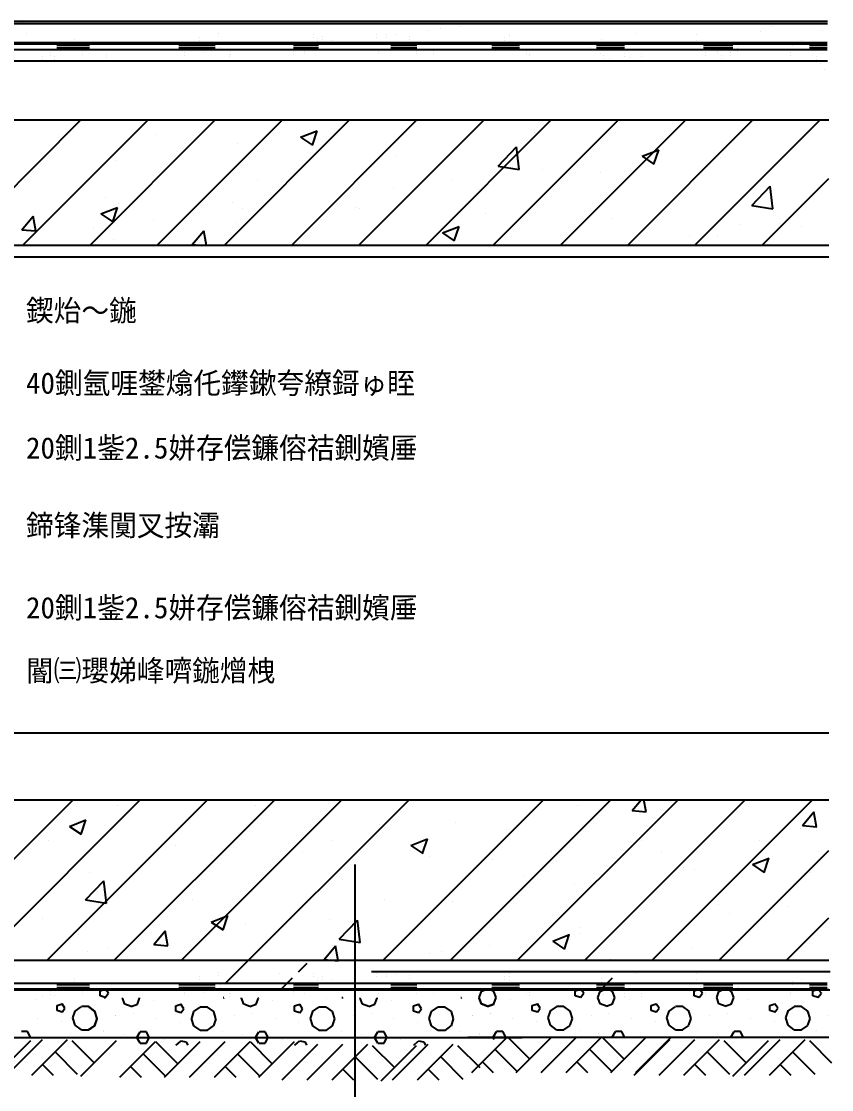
# Model space of a CAD drawing. Header units: metres. Extents: x -390402 to -379679, y -198483 to -177703.
# Drawn here: x -386498 to -379679, y -193878 to -184887 of the extents above; entities that cross this region are included whole.
import ezdxf

# ---------------------------------------------------------------- set-up
doc = ezdxf.new("R2010")
doc.units = ezdxf.units.M
for name, color, linetype in [('3', 3, 'Continuous'), ('PUB_HATCH', 8, 'Continuous'), ('SB', 7, 'Continuous'), ('TC', 7, 'Continuous'), ('ZB', 7, 'Continuous')]:
    doc.layers.add(name, color=color, linetype=linetype)
pattern_1 = [(45, (0, 0), (-1347.038, 1347.038), [])]

msp = doc.modelspace()

# ---------------------------------------------------------------- hatches: boundary and pattern name
at = {"layer": 'TC'}
h = msp.add_hatch(dxfattribs=at)
h.set_pattern_fill('AN33C', scale=600)
h.set_pattern_definition(pattern_1)
h.paths.add_polyline_path([(-382284.74, -192887.73), (-382284.74, -192812.31), (-383418.43, -192812.31), (-384551.99, -192812.31), (-385695.49, -192812.31), (-385695.49, -192887.73)])
h.paths.add_polyline_path([(-382284.74, -193037.73), (-382284.74, -192937.73), (-385695.49, -192937.73), (-385695.49, -193037.73)])
h = msp.add_hatch(dxfattribs=at)
h.set_pattern_fill('AN33C', scale=600)
h.set_pattern_definition(pattern_1)
h.paths.add_polyline_path([(-379702.3, -192937.73), (-381765.25, -192937.73), (-381765.25, -193037.73), (-379702.3, -193037.73)])

# ---------------------------------------------------------------- linework, layer by layer
for p, q in [((-379714.1, -184886.51), (-389427.91, -184886.51)), ((-389427.91, -184903.65), (-379714.1, -184903.65)), ((-389427.91, -185064.21), (-379716.37, -185064.21)), ((-388644.63, -185218.65), (-379714.1, -185218.65)), ((-379702.3, -185718.65), (-388644.63, -185718.65)), ((-379702.3, -186772.37), (-387544.23, -186772.37)), ((-387544.23, -191437.48), (-379702.3, -191437.48)), ((-388644.63, -192787.73), (-379702.3, -192787.73)), ((-379715.2, -192985.69), (-389927.52, -192985.69)), ((-379715.2, -193032.26), (-389927.52, -193032.26)), ((-389927.52, -193037.73), (-379692.98, -193037.73))]:
    msp.add_line(p, q)
for points in [[(-379715.2, -185078.61), (-388774.75, -185078.61), (-388774.75, -188521.63)], [(-379715.2, -185125.18), (-388734.75, -185125.18), (-388734.75, -188521.63)], [(-385926.33, -185089.18), (-386199.29, -185089.18)], [(-385926.33, -185112.63), (-386199.29, -185112.63)], [(-384867.6, -185089.18), (-385172.01, -185089.18)], [(-384867.6, -185112.63), (-385172.01, -185112.63)], [(-383997.55, -185089.18), (-384207.62, -185089.18)], [(-383997.55, -185112.63), (-384207.62, -185112.63)], [(-383169.92, -185089.18), (-383388.45, -185089.18)], [(-383169.92, -185112.63), (-383388.45, -185112.63)], [(-382305.1, -185089.18), (-382537.58, -185089.18)], [(-382305.1, -185112.63), (-382537.58, -185112.63)], [(-381421.68, -185089.18), (-381658.81, -185089.18)], [(-381421.68, -185112.63), (-381658.81, -185112.63)], [(-380511.18, -185089.18), (-380756.79, -185089.18)], [(-380511.18, -185112.63), (-380756.79, -185112.63)], [(-379715.2, -185089.18), (-379864.07, -185089.18)], [(-379715.2, -185112.63), (-379864.07, -185112.63)], [(-385926.33, -192996.25), (-386199.29, -192996.25)], [(-385926.33, -193019.71), (-386199.29, -193019.71)], [(-384867.6, -192996.25), (-385172.01, -192996.25)], [(-384867.6, -193019.71), (-385172.01, -193019.71)], [(-383997.55, -192996.25), (-384207.62, -192996.25)], [(-383997.55, -193019.71), (-384207.62, -193019.71)], [(-383169.92, -192996.25), (-383388.45, -192996.25)], [(-383169.92, -193019.71), (-383388.45, -193019.71)], [(-382305.1, -192996.25), (-382537.58, -192996.25)], [(-382305.1, -193019.71), (-382537.58, -193019.71)], [(-381421.68, -192996.25), (-381658.81, -192996.25)], [(-381421.68, -193019.71), (-381658.81, -193019.71)], [(-380511.18, -192996.25), (-380756.79, -192996.25)], [(-380511.18, -193019.71), (-380756.79, -193019.71)], [(-379715.2, -192996.25), (-379864.07, -192996.25)], [(-379715.2, -193019.71), (-379864.07, -193019.71)]]:
    msp.add_lwpolyline(points)
at = {"layer": '3'}
for p, q in [((-383688.86, -197256.23), (-383688.86, -191983.72)), ((-379690.73, -192887.73), (-383551.76, -192887.73)), ((-379702.3, -193037.73), (-383401.76, -193037.73))]:
    msp.add_line(p, q, dxfattribs=at)
for points in [[(-379702.3, -186872.37), (-387444.23, -186872.37), (-387444.23, -188521.63)], [(-387544.23, -190875.4), (-379702.3, -190875.4)], [(-385695.49, -193037.73), (-382282.81, -193037.73)], [(-388896.35, -193437.73), (-385695.49, -193437.73)], [(-385695.49, -193437.73), (-382284.74, -193437.73)], [(-379702.3, -193437.73), (-382741.59, -193437.73)]]:
    msp.add_lwpolyline(points, dxfattribs=at)
at = {"layer": 'PUB_HATCH'}
for p, q in [((-386717.78, -193764.73), (-386417.78, -193464.73)), ((-386620.34, -193755.94), (-386320.34, -193455.94)), ((-386410.34, -193755.94), (-386110.34, -193455.94)), ((-386074.02, -193464.73), (-385886.52, -193652.23)), ((-385999.02, -193764.73), (-385699.02, -193464.73)), ((-385668.98, -193772.89), (-385368.98, -193472.89)), ((-385368.98, -193472.89), (-385181.48, -193660.39)), ((-385293.98, -193772.89), (-384993.98, -193472.89)), ((-385083.98, -193772.89), (-384783.98, -193472.89)), ((-384873.98, -193772.89), (-384573.98, -193472.89)), ((-384573.98, -193472.89), (-384386.48, -193660.39)), ((-384498.98, -193772.89), (-384198.98, -193472.89)), ((-382707.66, -193732.63), (-382407.66, -193432.63)), ((-382407.66, -193432.63), (-382220.16, -193620.13)), ((-382332.66, -193732.63), (-382032.66, -193432.63)), ((-382122.66, -193732.63), (-381822.66, -193432.63)), ((-381912.66, -193732.63), (-381612.66, -193432.63)), ((-381612.66, -193432.63), (-381425.16, -193620.13)), ((-381537.66, -193732.63), (-381237.66, -193432.63)), ((-381341.48, -193755.94), (-381041.48, -193455.94)), ((-381327.66, -193732.63), (-381027.66, -193432.63)), ((-381131.48, -193755.94), (-380831.48, -193455.94)), ((-380921.48, -193755.94), (-380621.48, -193455.94)), ((-380585.16, -193464.73), (-380397.66, -193652.23)), ((-380510.16, -193764.73), (-380210.16, -193464.73)), ((-380412.72, -193755.94), (-380112.72, -193455.94)), ((-380202.72, -193755.94), (-379902.72, -193455.94)), ((-379866.4, -193464.73), (-379678.9, -193652.23)), ((-386215.34, -193560.94), (-386027.84, -193748.44)), ((-385473.98, -193577.89), (-385286.48, -193765.39)), ((-384678.98, -193577.89), (-384491.48, -193765.39)), ((-384302.8, -193796.2), (-384002.8, -193496.2)), ((-384092.8, -193796.2), (-383792.8, -193496.2)), ((-383882.8, -193796.2), (-383582.8, -193496.2)), ((-383546.49, -193504.98), (-383358.99, -193692.48)), ((-383471.49, -193804.98), (-383171.49, -193504.98)), ((-383374.04, -193796.2), (-383074.04, -193496.2)), ((-383164.04, -193796.2), (-382864.04, -193496.2)), ((-382827.72, -193504.98), (-382640.22, -193692.48)), ((-382512.66, -193537.63), (-382325.16, -193725.13)), ((-381717.66, -193537.63), (-381530.16, -193725.13)), ((-380726.48, -193560.94), (-380538.98, -193748.44)), ((-380007.72, -193560.94), (-379820.22, -193748.44)), ((-386320.34, -193665.94), (-386230.34, -193755.94)), ((-383687.8, -193601.2), (-383500.3, -193788.7)), ((-382969.04, -193601.2), (-382781.54, -193788.7)), ((-382617.66, -193642.63), (-382527.66, -193732.63)), ((-381822.66, -193642.63), (-381732.66, -193732.63)), ((-380831.48, -193665.94), (-380741.48, -193755.94)), ((-380112.72, -193665.94), (-380022.72, -193755.94)), ((-385578.98, -193682.89), (-385488.98, -193772.89)), ((-384783.98, -193682.89), (-384693.98, -193772.89)), ((-383792.8, -193706.2), (-383702.8, -193796.2)), ((-383074.04, -193706.2), (-382984.04, -193796.2))]:
    msp.add_line(p, q, dxfattribs=at)
at = {"layer": 'TC'}
for p, q in [((-386491.9, -184895.46), (-386491.9, -184895.46)), ((-382973.27, -184950.06), (-382973.27, -184950.06)), ((-382810.67, -184928.65), (-382810.67, -184928.65)), ((-382539.02, -184892.89), (-382539.02, -184892.89)), ((-381792.22, -184902.03), (-381792.22, -184902.03)), ((-380216.71, -184892.81), (-380216.71, -184892.81)), ((-380179.84, -184926.59), (-380179.84, -184926.59)), ((-386455.35, -184987.8), (-386455.35, -184987.8)), ((-386053.74, -185038.3), (-386053.74, -185038.3)), ((-385001.94, -185021.3), (-385001.94, -185021.3)), ((-384842.98, -184988.9), (-384842.98, -184988.9)), ((-384842.98, -185012.36), (-384842.98, -185012.36)), ((-384042.69, -184995.77), (-384042.69, -184995.77)), ((-384042.69, -185019.23), (-384042.69, -185019.23)), ((-384005.82, -185029.55), (-384005.82, -185029.55)), ((-383966.81, -185017.07), (-383966.81, -185017.07)), ((-383966.81, -185040.53), (-383966.81, -185040.53)), ((-383511.62, -184997.47), (-383511.62, -184997.47)), ((-383511.62, -185020.93), (-383511.62, -185020.93)), ((-383426.63, -184997.61), (-383426.63, -184997.61)), ((-383426.63, -185021.07), (-383426.63, -185021.07)), ((-383349.03, -184999.53), (-383349.03, -184999.53)), ((-383230.6, -185013.46), (-383230.6, -185013.46)), ((-383230.6, -185036.91), (-383230.6, -185036.91)), ((-383077.37, -184963.76), (-383077.37, -184963.76)), ((-382430.31, -185020.33), (-382430.31, -185020.33)), ((-382391.49, -184993.39), (-382391.49, -184993.39)), ((-382391.49, -185016.85), (-382391.49, -185016.85)), ((-381618.22, -185038.01), (-381618.22, -185038.01)), ((-381327.8, -184990.71), (-381327.8, -184990.71)), ((-380816.18, -184993.16), (-380816.18, -184993.16)), ((-380276, -184973.7), (-380276, -184973.7)), ((-379752.48, -184967.02), (-379752.48, -184967.02)), ((-386067.83, -185087.04), (-386067.83, -185087.04)), ((-386067.83, -185110.5), (-386067.83, -185110.5)), ((-386053.74, -185061.76), (-386053.74, -185061.76)), ((-385001.94, -185044.75), (-385001.94, -185044.75)), ((-384964.09, -185128.46), (-384964.09, -185128.46)), ((-384822.17, -185084.78), (-384822.17, -185084.78)), ((-384822.17, -185108.24), (-384822.17, -185108.24)), ((-384199.34, -185083.65), (-384199.34, -185083.65)), ((-384199.34, -185107.11), (-384199.34, -185107.11)), ((-384154.08, -185082.05), (-384154.08, -185082.05)), ((-384154.08, -185105.51), (-384154.08, -185105.51)), ((-384049.98, -185068.35), (-384049.98, -185068.35)), ((-384049.98, -185091.81), (-384049.98, -185091.81)), ((-384005.82, -185053.01), (-384005.82, -185053.01)), ((-383887.38, -185046.94), (-383887.38, -185046.94)), ((-383887.38, -185070.4), (-383887.38, -185070.4)), ((-382430.31, -185043.79), (-382430.31, -185043.79)), ((-382393.45, -185054.11), (-382393.45, -185054.11)), ((-382393.45, -185077.57), (-382393.45, -185077.57)), ((-382330.86, -185080.25), (-382330.86, -185080.25)), ((-382330.86, -185103.71), (-382330.86, -185103.71)), ((-381708.03, -185079.12), (-381708.03, -185079.12)), ((-381708.03, -185102.58), (-381708.03, -185102.58)), ((-381618.22, -185061.47), (-381618.22, -185061.47)), ((-380817.93, -185044.89), (-380817.93, -185044.89)), ((-380817.93, -185068.35), (-380817.93, -185068.35)), ((-380781.07, -185078.67), (-380781.07, -185078.67)), ((-380781.07, -185102.13), (-380781.07, -185102.13)), ((-380472.86, -185115.24), (-380472.86, -185115.24)), ((-380462.37, -185076.86), (-380462.37, -185076.86)), ((-380462.37, -185100.32), (-380462.37, -185100.32)), ((-380005.85, -185062.57), (-380005.85, -185062.57)), ((-380005.85, -185086.03), (-380005.85, -185086.03)), ((-379934.5, -185044.37), (-379934.5, -185044.37)), ((-379934.5, -185067.83), (-379934.5, -185067.83)), ((-379839.55, -185075.73), (-379839.55, -185075.73)), ((-379839.55, -185099.18), (-379839.55, -185099.18)), ((-379755.21, -185129.46), (-379755.21, -185129.46)), ((-386323.48, -185185.05), (-386323.48, -185185.05)), ((-386323.48, -185208.51), (-386323.48, -185208.51)), ((-386256.29, -185146.75), (-386256.29, -185146.75)), ((-386256.29, -185170.21), (-386256.29, -185170.21)), ((-386219.43, -185180.53), (-386219.43, -185180.53)), ((-386219.43, -185203.99), (-386219.43, -185203.99)), ((-385983.49, -185140.77), (-385983.49, -185140.77)), ((-385983.49, -185164.23), (-385983.49, -185164.23)), ((-385783.3, -185165.59), (-385783.3, -185165.59)), ((-385783.3, -185189.04), (-385783.3, -185189.04)), ((-385126.69, -185149.87), (-385126.69, -185149.87)), ((-385126.69, -185173.33), (-385126.69, -185173.33)), ((-384964.09, -185151.92), (-384964.09, -185151.92)), ((-384748.17, -185161.36), (-384748.17, -185161.36)), ((-384748.17, -185184.82), (-384748.17, -185184.82)), ((-384737.83, -185138.51), (-384737.83, -185138.51)), ((-384737.83, -185161.97), (-384737.83, -185161.97)), ((-384207.99, -185141.9), (-384207.99, -185141.9)), ((-384207.99, -185165.36), (-384207.99, -185165.36)), ((-384115.01, -185137.38), (-384115.01, -185137.38)), ((-384115.01, -185160.84), (-384115.01, -185160.84)), ((-383492.18, -185136.25), (-383492.18, -185136.25)), ((-383492.18, -185159.71), (-383492.18, -185159.71)), ((-383172.85, -185137.68), (-383172.85, -185137.68)), ((-383172.85, -185161.14), (-383172.85, -185161.14)), ((-383031.54, -185135.63), (-383031.54, -185135.63)), ((-383031.54, -185159.09), (-383031.54, -185159.09)), ((-382246.52, -185133.98), (-382246.52, -185133.98)), ((-382246.52, -185157.44), (-382246.52, -185157.44)), ((-382219.45, -185153.31), (-382219.45, -185153.31)), ((-382219.45, -185176.77), (-382219.45, -185176.77)), ((-381623.69, -185132.85), (-381623.69, -185132.85)), ((-381623.69, -185156.31), (-381623.69, -185156.31)), ((-381597.54, -185174.23), (-381597.54, -185174.23)), ((-381597.54, -185197.68), (-381597.54, -185197.68)), ((-381549.56, -185196.76), (-381549.56, -185196.76)), ((-381549.56, -185220.22), (-381549.56, -185220.22)), ((-381419.16, -185160.19), (-381419.16, -185160.19)), ((-381419.16, -185183.65), (-381419.16, -185183.65)), ((-381382.3, -185193.97), (-381382.3, -185193.97)), ((-381382.3, -185217.43), (-381382.3, -185217.43)), ((-381277.91, -185160.99), (-381277.91, -185160.99)), ((-381277.91, -185184.45), (-381277.91, -185184.45)), ((-380739.55, -185150.35), (-380739.55, -185150.35)), ((-380739.55, -185173.81), (-380739.55, -185173.81)), ((-380635.45, -185136.65), (-380635.45, -185136.65)), ((-380635.45, -185160.11), (-380635.45, -185160.11)), ((-380607.07, -185177.87), (-380607.07, -185177.87)), ((-380607.07, -185201.33), (-380607.07, -185201.33)), ((-380533.84, -185148.09), (-380533.84, -185148.09)), ((-380533.84, -185171.55), (-380533.84, -185171.55)), ((-380472.86, -185138.7), (-380472.86, -185138.7)), ((-380022.22, -185150.54), (-380022.22, -185150.54)), ((-380022.22, -185174), (-380022.22, -185174)), ((-379806.78, -185184.75), (-379806.78, -185184.75)), ((-379806.78, -185208.21), (-379806.78, -185208.21)), ((-379769.92, -185218.53), (-379769.92, -185218.53)), ((-379755.21, -185152.91), (-379755.21, -185152.91)), ((-379769.92, -185241.98), (-379769.92, -185241.98)), ((-379739.88, -185292.15), (-379739.88, -185292.15)), ((-387054.71, -186772.37), (-386000.99, -185718.65)), ((-386489.02, -186772.37), (-385435.3, -185718.65)), ((-385923.34, -186772.37), (-384869.62, -185718.65)), ((-385357.65, -186772.37), (-384303.93, -185718.65)), ((-384791.97, -186772.37), (-383738.25, -185718.65)), ((-384226.28, -186772.37), (-383172.56, -185718.65)), ((-383660.59, -186772.37), (-382606.88, -185718.65)), ((-383094.91, -186772.37), (-382041.19, -185718.65)), ((-382529.22, -186772.37), (-381475.51, -185718.65)), ((-381963.54, -186772.37), (-380909.82, -185718.65)), ((-381397.85, -186772.37), (-380344.13, -185718.65)), ((-380832.17, -186772.37), (-379778.45, -185718.65)), ((-385365.1, -185838.96), (-385365.1, -185838.96)), ((-384148.07, -185860.52), (-384008.03, -185806.76)), ((-384048.7, -185927.72), (-384008.15, -185806.86)), ((-382180.97, -185818.35), (-382180.97, -185818.35)), ((-384675.22, -185913.32), (-384675.22, -185913.32)), ((-384148.07, -185860.52), (-384048.59, -185927.62)), ((-383347.34, -186018.56), (-383347.34, -186018.56)), ((-382485.6, -186105.7), (-382329.82, -185943.34)), ((-382307.84, -186133.35), (-382329.94, -185943.41)), ((-381273.81, -186020.69), (-381133.78, -185966.94)), ((-381273.81, -186020.69), (-381174.33, -186087.79)), ((-381174.44, -186087.9), (-381133.89, -185967.04)), ((-385702.09, -186054.14), (-385702.09, -186054.14)), ((-382485.6, -186105.7), (-382307.73, -186133.28)), ((-380613.46, -186032.26), (-380613.46, -186032.26)), ((-382111.85, -186130.22), (-382111.85, -186130.22)), ((-381623.68, -186160.3), (-381623.68, -186160.3)), ((-380266.48, -186772.37), (-379702.3, -186208.18)), ((-384513.71, -186218.77), (-384513.71, -186218.77)), ((-383369.99, -186295.86), (-383369.99, -186295.86)), ((-382869.31, -186229.94), (-382869.31, -186229.94)), ((-380351.12, -186436.73), (-380195.34, -186274.38)), ((-380173.36, -186464.39), (-380195.46, -186274.45)), ((-385791.81, -186367.45), (-385791.81, -186367.45)), ((-382650.55, -186301.12), (-382650.55, -186301.12)), ((-385828.52, -186505.58), (-385688.48, -186451.82)), ((-385729.14, -186572.78), (-385688.59, -186451.92)), ((-385680.08, -186418.98), (-385680.08, -186418.98)), ((-384724.17, -186412.56), (-384724.17, -186412.56)), ((-384633.1, -186462.15), (-384633.1, -186462.15)), ((-383689.32, -186451.07), (-383689.32, -186451.07)), ((-383656.52, -186457.67), (-383656.52, -186457.67)), ((-380351.12, -186436.73), (-380173.24, -186464.32)), ((-386494.96, -186639.86), (-386398.54, -186524.96)), ((-386375.52, -186650.42), (-386398.65, -186525.06)), ((-385828.52, -186505.58), (-385729.03, -186572.68)), ((-385390.56, -186561.87), (-385390.56, -186561.87)), ((-382588.88, -186502.78), (-382588.88, -186502.78)), ((-381521.23, -186547.89), (-381521.23, -186547.89)), ((-386494.96, -186639.86), (-386375.41, -186650.32)), ((-385891.24, -186627.78), (-385891.24, -186627.78)), ((-385060.44, -186765.37), (-384964.02, -186650.46)), ((-384941.66, -186772.37), (-384964.13, -186650.56)), ((-384699.54, -186579.11), (-384699.54, -186579.11)), ((-382954.26, -186665.75), (-382814.22, -186612)), ((-382854.88, -186732.96), (-382814.33, -186612.1)), ((-380453.59, -186593), (-380453.59, -186593)), ((-380116.75, -186587.11), (-380116.75, -186587.11)), ((-379930.8, -186611.26), (-379930.8, -186611.26)), ((-385726.41, -186719.93), (-385726.41, -186719.93)), ((-382954.26, -186665.75), (-382854.77, -186732.86)), ((-380874.21, -186686.84), (-380874.21, -186686.84)), ((-380637.78, -186698.05), (-380637.78, -186698.05)), ((-385060.44, -186765.37), (-384980.44, -186772.37)), ((-381374.89, -186752.75), (-381374.89, -186752.75)), ((-379940.47, -186772.37), (-379939.96, -186772.17)), ((-379940.1, -186772.37), (-379940.07, -186772.28)), ((-387413.22, -192787.73), (-386062.97, -191437.48)), ((-386847.53, -192787.73), (-385497.28, -191437.48)), ((-386281.85, -192787.73), (-384931.6, -191437.48)), ((-385716.16, -192787.73), (-384365.91, -191437.48)), ((-385691.88, -191484.14), (-385691.88, -191484.14)), ((-385150.48, -192787.73), (-383800.23, -191437.48)), ((-384785.32, -192988.26), (-383234.54, -191437.48)), ((-384531.72, -191485.69), (-384531.72, -191485.69)), ((-383453.42, -192787.73), (-382103.17, -191437.48)), ((-382887.73, -192787.73), (-381537.48, -191437.48)), ((-382322.05, -192787.73), (-380971.8, -191437.48)), ((-381818.23, -191486.6), (-381818.23, -191486.6)), ((-381756.36, -192787.73), (-380406.11, -191437.48)), ((-381358.89, -191529.53), (-381281.65, -191437.48)), ((-381239.46, -191540.09), (-381258.39, -191437.48)), ((-381190.68, -192787.73), (-379840.43, -191437.48)), ((-385620.74, -191556.88), (-385620.74, -191556.88)), ((-384553.09, -191601.99), (-384553.09, -191601.99)), ((-381358.89, -191529.53), (-381239.34, -191539.99)), ((-379924.37, -191655.03), (-379827.95, -191540.13)), ((-379804.94, -191665.6), (-379828.06, -191540.23)), ((-386094.59, -191661.72), (-385954.56, -191607.96)), ((-386094.59, -191661.72), (-385995.11, -191728.82)), ((-385995.23, -191728.92), (-385954.67, -191608.06)), ((-385794.82, -191651.98), (-385794.82, -191651.98)), ((-383485.45, -191647.1), (-383485.45, -191647.1)), ((-382845.11, -191627.42), (-382845.11, -191627.42)), ((-382417.8, -191692.21), (-382417.8, -191692.21)), ((-380015.37, -191610.66), (-380015.37, -191610.66)), ((-379942.59, -191676.42), (-379942.59, -191676.42)), ((-379924.37, -191655.03), (-379804.82, -191665.49)), ((-386266.69, -191780.42), (-386266.69, -191780.42)), ((-383883.88, -191777.37), (-383883.88, -191777.37)), ((-383220.34, -191821.89), (-383080.3, -191768.14)), ((-383120.97, -191889.1), (-383080.41, -191768.24)), ((-381350.16, -191737.32), (-381350.16, -191737.32)), ((-381278.47, -191776.95), (-381278.47, -191776.95)), ((-380282.51, -191782.43), (-380282.51, -191782.43)), ((-385199.04, -191825.53), (-385199.04, -191825.53)), ((-384131.4, -191870.64), (-384131.4, -191870.64)), ((-383220.34, -191821.89), (-383120.85, -191888.99)), ((-380624.99, -192787.73), (-379702.3, -191865.04)), ((-379793.57, -191874.4), (-379793.57, -191874.4)), ((-384894.09, -191905.41), (-384894.09, -191905.41)), ((-383063.75, -191915.75), (-383063.75, -191915.75)), ((-382536.62, -191942.59), (-382536.62, -191942.59)), ((-382035.94, -191876.67), (-382035.94, -191876.67)), ((-381996.11, -191960.86), (-381996.11, -191960.86)), ((-381108.97, -191876.63), (-381108.97, -191876.63)), ((-380346.08, -191982.07), (-380206.04, -191928.31)), ((-380246.71, -192049.27), (-380206.16, -191928.42)), ((-385920.97, -192046.23), (-385920.97, -192046.23)), ((-380928.46, -192005.97), (-380928.46, -192005.97)), ((-380832.34, -192024.35), (-380832.34, -192024.35)), ((-380346.08, -191982.07), (-380246.59, -192049.17)), ((-379860.82, -192051.08), (-379860.82, -192051.08)), ((-385959.09, -192281.45), (-385803.31, -192119.09)), ((-385781.33, -192309.1), (-385803.43, -192119.16)), ((-383799.72, -192108.88), (-383799.72, -192108.88)), ((-382275.34, -192076.84), (-382275.34, -192076.84)), ((-384557.18, -192208.6), (-384557.18, -192208.6)), ((-381842.55, -192152.39), (-381842.55, -192152.39)), ((-385959.09, -192281.45), (-385781.22, -192309.03)), ((-385057.86, -192274.52), (-385057.86, -192274.52)), ((-383441.71, -192277.05), (-383441.71, -192277.05)), ((-382869.43, -192293.21), (-382869.43, -192293.21)), ((-380629.73, -192315.77), (-380629.73, -192315.77)), ((-384900.78, -192466.95), (-384760.74, -192413.2)), ((-384801.41, -192534.16), (-384760.86, -192413.3)), ((-380541.51, -192399.48), (-380541.51, -192399.48)), ((-380040.83, -192333.57), (-380040.83, -192333.57)), ((-386320.96, -192440.81), (-386320.96, -192440.81)), ((-384900.78, -192466.95), (-384801.3, -192534.06)), ((-384608.08, -192477.26), (-384608.08, -192477.26)), ((-383908.2, -192443.16), (-383908.2, -192443.16)), ((-383824.61, -192612.48), (-383668.83, -192450.13)), ((-383646.85, -192640.13), (-383668.95, -192450.2)), ((-380059.31, -192787.73), (-379702.3, -192430.72)), ((-386018.64, -192573.5), (-386018.64, -192573.5)), ((-385384.95, -192657.4), (-385288.53, -192542.5)), ((-385265.52, -192667.96), (-385288.64, -192542.6)), ((-384918.41, -192571.2), (-384918.41, -192571.2)), ((-382026.52, -192627.13), (-381886.48, -192573.37)), ((-381927.15, -192694.34), (-381886.6, -192573.48)), ((-381804.61, -192565.77), (-381804.61, -192565.77)), ((-381796.11, -192515.98), (-381796.11, -192515.98)), ((-379817.89, -192540.18), (-379817.89, -192540.18)), ((-385774.45, -192677.47), (-385774.45, -192677.47)), ((-385384.95, -192657.4), (-385265.4, -192667.86)), ((-384950.99, -192618.61), (-384950.99, -192618.61)), ((-383950.43, -192782.91), (-383854.01, -192668)), ((-383883.35, -192663.72), (-383883.35, -192663.72)), ((-383831, -192793.47), (-383854.12, -192668.1)), ((-383824.61, -192612.48), (-383646.73, -192640.07)), ((-382562.08, -192665.5), (-382562.08, -192665.5)), ((-382026.52, -192627.13), (-381927.04, -192694.23)), ((-385945.29, -192712.02), (-385945.29, -192712.02)), ((-383062.76, -192731.41), (-383062.76, -192731.41)), ((-382962.48, -192716.19), (-382962.48, -192716.19)), ((-382815.71, -192708.83), (-382815.71, -192708.83)), ((-381748.06, -192753.94), (-381748.06, -192753.94)), ((-380856.66, -192690.14), (-380856.66, -192690.14)), ((-383950.43, -192782.91), (-383830.88, -192793.36)), ((-381540.65, -192787.73), (-381534.35, -192781.17)), ((-381533.71, -192787.73), (-381534.47, -192781.23)), ((-386053.74, -192945.38), (-386053.74, -192945.38)), ((-385001.94, -192928.37), (-385001.94, -192928.37)), ((-385001.94, -192951.83), (-385001.94, -192951.83)), ((-384842.98, -192895.97), (-384842.98, -192895.97)), ((-384842.98, -192919.43), (-384842.98, -192919.43)), ((-384325.86, -192897.7), (-384325.86, -192897.7)), ((-384128.85, -192916.4), (-384128.85, -192916.4)), ((-384042.69, -192902.85), (-384042.69, -192902.85)), ((-384042.69, -192926.31), (-384042.69, -192926.31)), ((-384005.82, -192936.63), (-384005.82, -192936.63)), ((-383966.81, -192924.15), (-383966.81, -192924.15)), ((-383966.81, -192947.61), (-383966.81, -192947.61)), ((-383511.62, -192904.55), (-383511.62, -192904.55)), ((-383511.62, -192928.01), (-383511.62, -192928.01)), ((-383426.63, -192904.69), (-383426.63, -192904.69)), ((-383426.63, -192928.14), (-383426.63, -192928.14)), ((-383349.03, -192906.6), (-383349.03, -192906.6)), ((-383230.6, -192920.53), (-383230.6, -192920.53)), ((-383230.6, -192943.99), (-383230.6, -192943.99)), ((-382430.31, -192927.41), (-382430.31, -192927.41)), ((-382430.31, -192950.86), (-382430.31, -192950.86)), ((-382391.49, -192900.46), (-382391.49, -192900.46)), ((-382391.49, -192923.92), (-382391.49, -192923.92)), ((-381618.22, -192945.09), (-381618.22, -192945.09)), ((-381327.8, -192897.78), (-381327.8, -192897.78)), ((-380817.93, -192951.96), (-380817.93, -192951.96)), ((-380816.18, -192900.24), (-380816.18, -192900.24)), ((-379934.5, -192951.44), (-379934.5, -192951.44)), ((-386067.83, -192994.12), (-386067.83, -192994.12)), ((-386067.83, -193017.58), (-386067.83, -193017.58)), ((-386053.74, -192968.84), (-386053.74, -192968.84)), ((-385836.52, -193045.74), (-385812.5, -193037.73)), ((-385765.09, -193064.79), (-385788.28, -193037.73)), ((-384964.09, -193035.54), (-384964.09, -193035.54)), ((-384822.17, -192991.86), (-384822.17, -192991.86)), ((-384822.17, -193015.32), (-384822.17, -193015.32)), ((-384199.34, -192990.72), (-384199.34, -192990.72)), ((-384199.34, -193014.18), (-384199.34, -193014.18)), ((-384154.08, -192989.13), (-384154.08, -192989.13)), ((-384154.08, -193012.59), (-384154.08, -193012.59)), ((-384049.98, -192975.42), (-384049.98, -192975.42)), ((-384049.98, -192998.88), (-384049.98, -192998.88)), ((-384005.82, -192960.09), (-384005.82, -192960.09)), ((-383887.38, -192954.02), (-383887.38, -192954.02)), ((-383887.38, -192977.48), (-383887.38, -192977.48)), ((-383492.18, -193043.32), (-383492.18, -193043.32)), ((-383031.54, -193042.71), (-383031.54, -193042.71)), ((-382627.78, -193050.84), (-382598.94, -193037.73)), ((-382521.83, -193050.49), (-382549.89, -193037.73)), ((-382393.45, -192961.19), (-382393.45, -192961.19)), ((-382393.45, -192984.64), (-382393.45, -192984.64)), ((-382330.86, -192987.33), (-382330.86, -192987.33)), ((-382330.86, -193010.79), (-382330.86, -193010.79)), ((-382246.52, -193041.06), (-382246.52, -193041.06)), ((-381836.52, -193045.74), (-381812.5, -193037.73)), ((-381765.25, -193064.6), (-381788.28, -193037.73)), ((-381708.03, -192986.2), (-381708.03, -192986.2)), ((-381708.03, -193009.66), (-381708.03, -193009.66)), ((-381627.79, -193050.84), (-381598.94, -193037.73)), ((-381623.69, -193039.93), (-381623.69, -193039.93)), ((-381618.22, -192968.55), (-381618.22, -192968.55)), ((-381521.83, -193050.49), (-381549.89, -193037.73)), ((-380836.52, -193045.74), (-380812.5, -193037.73)), ((-380817.93, -192975.42), (-380817.93, -192975.42)), ((-380765.09, -193064.78), (-380788.28, -193037.73)), ((-380781.07, -192985.74), (-380781.07, -192985.74)), ((-380781.07, -193009.2), (-380781.07, -193009.2)), ((-380627.79, -193050.84), (-380598.94, -193037.73)), ((-380521.83, -193050.49), (-380549.89, -193037.73)), ((-380472.86, -193022.32), (-380472.86, -193022.32)), ((-380462.37, -192983.93), (-380462.37, -192983.93)), ((-380462.37, -193007.39), (-380462.37, -193007.39)), ((-380005.85, -192969.65), (-380005.85, -192969.65)), ((-380005.85, -192993.11), (-380005.85, -192993.11)), ((-379934.5, -192974.9), (-379934.5, -192974.9)), ((-379839.55, -192982.8), (-379839.55, -192982.8)), ((-379839.55, -193006.26), (-379839.55, -193006.26)), ((-379836.52, -193045.74), (-379812.5, -193037.73)), ((-379765.09, -193064.78), (-379788.28, -193037.73)), ((-379755.21, -193036.53), (-379755.21, -193036.53)), ((-386383.65, -193121.69), (-386383.65, -193121.69)), ((-386323.48, -193092.12), (-386323.48, -193092.12)), ((-386256.29, -193053.82), (-386256.29, -193053.82)), ((-386256.29, -193077.28), (-386256.29, -193077.28)), ((-386219.43, -193087.6), (-386219.43, -193087.6)), ((-385983.49, -193047.85), (-385983.49, -193047.85)), ((-385983.49, -193071.31), (-385983.49, -193071.31)), ((-385836.51, -193088.59), (-385836.51, -193045.73)), ((-385793.64, -193102.84), (-385836.49, -193088.55)), ((-385793.63, -193106.56), (-385800.51, -193104.27)), ((-385793.66, -193102.89), (-385765.09, -193064.8)), ((-385793.66, -193106.61), (-385791.9, -193104.27)), ((-385783.3, -193072.66), (-385783.3, -193072.66)), ((-385783.3, -193096.12), (-385783.3, -193096.12)), ((-385627.14, -193158.96), (-385646.19, -193106.58)), ((-385646.11, -193106.77), (-385645.2, -193104.27)), ((-385522.3, -193159.15), (-385503.25, -193106.77)), ((-385503.33, -193106.58), (-385504.17, -193104.27)), ((-385383.65, -193125.42), (-385383.65, -193125.42)), ((-385126.69, -193056.94), (-385126.69, -193056.94)), ((-385126.69, -193080.4), (-385126.69, -193080.4)), ((-384964.09, -193058.99), (-384964.09, -193058.99)), ((-384793.63, -193106.56), (-384800.51, -193104.27)), ((-384793.66, -193106.61), (-384791.9, -193104.27)), ((-384748.17, -193068.44), (-384748.17, -193068.44)), ((-384748.17, -193091.9), (-384748.17, -193091.9)), ((-384737.83, -193045.59), (-384737.83, -193045.59)), ((-384737.83, -193069.05), (-384737.83, -193069.05)), ((-384627.14, -193158.96), (-384646.19, -193106.58)), ((-384646.11, -193106.77), (-384645.2, -193104.27)), ((-384522.3, -193159.15), (-384503.25, -193106.77)), ((-384503.33, -193106.58), (-384504.17, -193104.27)), ((-384383.65, -193125.42), (-384383.65, -193125.42)), ((-384207.99, -193048.98), (-384207.99, -193048.98)), ((-384207.99, -193072.44), (-384207.99, -193072.44)), ((-384115.01, -193044.45), (-384115.01, -193044.45)), ((-384115.01, -193067.91), (-384115.01, -193067.91)), ((-383932.52, -193108.95), (-383932.52, -193108.95)), ((-383793.63, -193106.56), (-383800.51, -193104.27)), ((-383793.66, -193106.61), (-383791.9, -193104.27)), ((-383627.14, -193158.96), (-383646.19, -193106.58)), ((-383646.11, -193106.77), (-383645.2, -193104.27)), ((-383522.3, -193159.16), (-383503.25, -193106.77)), ((-383503.33, -193106.58), (-383504.18, -193104.27)), ((-383492.18, -193066.78), (-383492.18, -193066.78)), ((-383383.65, -193125.42), (-383383.65, -193125.42)), ((-383172.85, -193044.75), (-383172.85, -193044.75)), ((-383172.85, -193068.21), (-383172.85, -193068.21)), ((-383031.54, -193066.17), (-383031.54, -193066.17)), ((-382793.64, -193106.56), (-382800.51, -193104.27)), ((-382793.66, -193106.61), (-382791.9, -193104.27)), ((-382627.15, -193155.24), (-382646.2, -193102.86)), ((-382627.15, -193158.96), (-382646.19, -193106.58)), ((-382646.11, -193103.05), (-382627.06, -193050.67)), ((-382646.11, -193106.78), (-382645.2, -193104.27)), ((-382503.34, -193102.86), (-382522.39, -193050.48)), ((-382522.3, -193155.43), (-382503.25, -193103.05)), ((-382383.65, -193121.69), (-382383.65, -193121.69)), ((-382246.52, -193064.52), (-382246.52, -193064.52)), ((-382219.45, -193060.39), (-382219.45, -193060.39)), ((-382219.45, -193083.85), (-382219.45, -193083.85)), ((-381836.51, -193088.59), (-381836.51, -193045.73)), ((-381793.64, -193102.84), (-381836.49, -193088.55)), ((-381793.66, -193102.89), (-381765.25, -193065.01)), ((-381765.09, -193064.78), (-381765.25, -193064.6)), ((-381765.25, -193065.01), (-381765.09, -193064.8)), ((-381627.15, -193155.24), (-381646.2, -193102.86)), ((-381646.11, -193103.05), (-381627.06, -193050.67)), ((-381623.69, -193063.39), (-381623.69, -193063.39)), ((-381597.54, -193081.3), (-381597.54, -193081.3)), ((-381503.34, -193102.86), (-381522.39, -193050.48)), ((-381522.3, -193155.43), (-381503.25, -193103.05)), ((-381419.16, -193067.26), (-381419.16, -193067.26)), ((-381419.16, -193090.72), (-381419.16, -193090.72)), ((-381383.65, -193121.69), (-381383.65, -193121.69)), ((-381277.91, -193068.07), (-381277.91, -193068.07)), ((-381277.91, -193091.53), (-381277.91, -193091.53)), ((-380836.51, -193088.58), (-380836.51, -193045.73)), ((-380793.64, -193102.84), (-380836.49, -193088.55)), ((-380793.66, -193102.89), (-380765.09, -193064.8)), ((-380739.55, -193057.43), (-380739.55, -193057.43)), ((-380739.55, -193080.89), (-380739.55, -193080.89)), ((-380627.15, -193155.24), (-380646.2, -193102.86)), ((-380646.11, -193103.05), (-380627.06, -193050.67)), ((-380635.45, -193043.72), (-380635.45, -193043.72)), ((-380635.45, -193067.18), (-380635.45, -193067.18)), ((-380607.07, -193084.95), (-380607.07, -193084.95)), ((-380533.84, -193055.16), (-380533.84, -193055.16)), ((-380533.84, -193078.62), (-380533.84, -193078.62)), ((-380503.34, -193102.86), (-380522.39, -193050.48)), ((-380522.3, -193155.43), (-380503.25, -193103.05)), ((-380472.86, -193045.78), (-380472.86, -193045.78)), ((-380383.65, -193121.69), (-380383.65, -193121.69)), ((-380022.22, -193057.62), (-380022.22, -193057.62)), ((-380022.22, -193081.08), (-380022.22, -193081.08)), ((-379836.51, -193088.58), (-379836.51, -193045.73)), ((-379793.64, -193102.84), (-379836.49, -193088.55)), ((-379806.78, -193091.82), (-379806.78, -193091.82)), ((-379793.66, -193102.89), (-379765.09, -193064.8)), ((-379755.21, -193059.99), (-379755.21, -193059.99)), ((-386198.43, -193169.55), (-386155.57, -193155.26)), ((-386198.42, -193212.39), (-386198.42, -193169.54)), ((-386155.54, -193226.65), (-386198.4, -193212.36)), ((-386155.61, -193226.76), (-386131.8, -193193.43)), ((-386131.77, -193193.37), (-386155.58, -193155.28)), ((-386065.1, -193274.36), (-386046.06, -193217.22)), ((-386046.95, -193217.83), (-385994.57, -193179.73)), ((-385931.75, -193179.07), (-385993.66, -193179.07)), ((-385879.15, -193217.29), (-385931.53, -193179.19)), ((-385879.14, -193221.01), (-385928.82, -193184.88)), ((-385860.4, -193279.05), (-385879.45, -193217.14)), ((-385860.4, -193282.77), (-385879.45, -193220.87)), ((-385574.53, -193177.99), (-385626.91, -193158.94)), ((-385574.71, -193178.08), (-385522.33, -193159.03)), ((-385198.43, -193173.27), (-385155.57, -193158.99)), ((-385198.42, -193216.12), (-385198.42, -193173.26)), ((-385155.54, -193230.37), (-385198.4, -193216.08)), ((-385155.61, -193230.48), (-385131.8, -193197.15)), ((-385131.77, -193197.1), (-385155.58, -193159)), ((-385065.1, -193278.08), (-385046.06, -193220.94)), ((-385046.96, -193221.56), (-384994.58, -193183.46)), ((-384931.75, -193182.8), (-384993.66, -193182.8)), ((-384879.14, -193221.01), (-384931.52, -193182.92)), ((-384860.4, -193282.77), (-384879.45, -193220.86)), ((-384574.53, -193177.99), (-384626.91, -193158.94)), ((-384574.71, -193178.08), (-384522.33, -193159.04)), ((-384198.43, -193173.27), (-384155.57, -193158.99)), ((-384198.42, -193216.12), (-384198.42, -193173.26)), ((-384155.54, -193230.37), (-384198.4, -193216.08)), ((-384155.61, -193230.49), (-384131.8, -193197.15)), ((-384131.77, -193197.1), (-384155.58, -193159)), ((-384065.1, -193278.08), (-384046.06, -193220.94)), ((-384046.97, -193221.56), (-383994.59, -193183.47)), ((-383931.75, -193182.8), (-383993.66, -193182.8)), ((-383879.15, -193221.01), (-383931.53, -193182.92)), ((-383860.4, -193282.77), (-383879.45, -193220.86)), ((-383574.53, -193177.99), (-383626.91, -193158.94)), ((-383574.71, -193178.08), (-383522.33, -193159.04)), ((-383198.43, -193173.27), (-383155.57, -193158.99)), ((-383198.42, -193216.12), (-383198.42, -193173.26)), ((-383155.54, -193230.37), (-383198.4, -193216.08)), ((-383155.61, -193230.49), (-383131.8, -193197.15)), ((-383131.77, -193197.1), (-383155.58, -193159)), ((-383065.1, -193278.08), (-383046.06, -193220.94)), ((-383046.97, -193221.56), (-382994.59, -193183.47)), ((-382931.75, -193182.8), (-382993.66, -193182.8)), ((-382879.15, -193221.01), (-382931.53, -193182.91)), ((-382860.4, -193282.77), (-382879.45, -193220.86)), ((-382574.53, -193174.26), (-382626.91, -193155.22)), ((-382574.53, -193177.99), (-382626.91, -193158.94)), ((-382574.71, -193174.36), (-382522.33, -193155.31)), ((-382574.71, -193178.08), (-382522.33, -193159.04)), ((-382522.3, -193159.16), (-382518.07, -193147.53)), ((-382198.43, -193169.55), (-382155.57, -193155.26)), ((-382198.42, -193212.39), (-382198.42, -193169.54)), ((-382155.54, -193226.65), (-382198.4, -193212.36)), ((-382155.61, -193226.76), (-382131.8, -193193.43)), ((-382131.77, -193193.37), (-382155.58, -193155.28)), ((-382065.1, -193274.36), (-382046.06, -193217.22)), ((-382046.97, -193217.84), (-381994.58, -193179.74)), ((-381931.75, -193179.07), (-381993.66, -193179.07)), ((-381879.16, -193217.28), (-381931.54, -193179.18)), ((-381860.41, -193279.04), (-381879.45, -193217.14)), ((-381574.53, -193174.26), (-381626.91, -193155.22)), ((-381574.71, -193174.36), (-381522.33, -193155.31)), ((-381198.43, -193169.55), (-381155.57, -193155.26)), ((-381198.42, -193212.39), (-381198.42, -193169.54)), ((-381155.54, -193226.65), (-381198.4, -193212.36)), ((-381155.61, -193226.76), (-381131.8, -193193.43)), ((-381131.77, -193193.37), (-381155.58, -193155.28)), ((-381065.1, -193274.36), (-381046.06, -193217.22)), ((-381046.97, -193217.84), (-380994.59, -193179.74)), ((-380931.75, -193179.07), (-380993.66, -193179.07)), ((-380879.16, -193217.28), (-380931.54, -193179.18)), ((-380860.41, -193279.04), (-380879.45, -193217.14)), ((-380574.53, -193174.26), (-380626.91, -193155.22)), ((-380574.71, -193174.36), (-380522.33, -193155.31)), ((-380198.43, -193169.55), (-380155.57, -193155.26)), ((-380198.42, -193212.39), (-380198.42, -193169.54)), ((-380155.54, -193226.65), (-380198.4, -193212.36)), ((-380155.61, -193226.76), (-380131.8, -193193.43)), ((-380131.77, -193193.38), (-380155.58, -193155.28)), ((-380065.1, -193274.36), (-380046.06, -193217.22)), ((-380046.97, -193217.84), (-379994.59, -193179.75)), ((-379931.75, -193179.07), (-379993.66, -193179.07)), ((-379879.17, -193217.28), (-379931.55, -193179.18)), ((-379860.41, -193279.04), (-379879.45, -193217.14)), ((-386363.65, -193276.69), (-386363.65, -193276.69)), ((-386163.65, -193306.69), (-386163.65, -193306.69)), ((-386046.12, -193336.19), (-386065.16, -193274.28)), ((-385879.39, -193336.26), (-385860.34, -193279.12)), ((-385879.39, -193339.99), (-385860.34, -193282.85)), ((-385703.65, -193251.69), (-385703.65, -193251.69)), ((-385703.65, -193255.42), (-385703.65, -193255.42)), ((-385553.65, -193240.42), (-385553.65, -193240.42)), ((-385363.65, -193280.42), (-385363.65, -193280.42)), ((-385163.65, -193310.42), (-385163.65, -193310.42)), ((-385046.12, -193339.91), (-385065.16, -193278.01)), ((-384879.39, -193339.99), (-384860.34, -193282.85)), ((-384703.65, -193255.42), (-384703.65, -193255.42)), ((-384553.65, -193240.42), (-384553.65, -193240.42)), ((-384363.65, -193280.42), (-384363.65, -193280.42)), ((-384163.65, -193310.42), (-384163.65, -193310.42)), ((-384046.12, -193339.91), (-384065.16, -193278.01)), ((-383879.39, -193339.99), (-383860.34, -193282.85)), ((-383703.65, -193255.42), (-383703.65, -193255.42)), ((-383553.65, -193240.42), (-383553.65, -193240.42)), ((-383363.65, -193280.42), (-383363.65, -193280.42)), ((-383163.65, -193310.42), (-383163.65, -193310.42)), ((-383046.12, -193339.91), (-383065.17, -193278.01)), ((-382879.39, -193339.99), (-382860.34, -193282.85)), ((-382703.65, -193251.69), (-382703.65, -193251.69)), ((-382703.65, -193255.42), (-382703.65, -193255.42)), ((-382553.65, -193236.69), (-382553.65, -193236.69)), ((-382553.65, -193240.42), (-382553.65, -193240.42)), ((-382363.65, -193276.69), (-382363.65, -193276.69)), ((-382163.65, -193306.69), (-382163.65, -193306.69)), ((-382046.12, -193336.19), (-382065.17, -193274.28)), ((-381879.39, -193336.27), (-381860.34, -193279.12)), ((-381703.65, -193251.69), (-381703.65, -193251.69)), ((-381553.65, -193236.69), (-381553.65, -193236.69)), ((-381363.65, -193276.69), (-381363.65, -193276.69)), ((-381163.65, -193306.69), (-381163.65, -193306.69)), ((-381046.12, -193336.19), (-381065.17, -193274.28)), ((-380879.39, -193336.27), (-380860.34, -193279.12)), ((-380703.65, -193251.69), (-380703.65, -193251.69)), ((-380553.65, -193236.69), (-380553.65, -193236.69)), ((-380363.65, -193276.69), (-380363.65, -193276.69)), ((-380163.65, -193306.69), (-380163.65, -193306.69)), ((-380046.12, -193336.19), (-380065.17, -193274.28)), ((-379879.39, -193336.27), (-379860.34, -193279.12)), ((-379703.65, -193251.69), (-379703.65, -193251.69)), ((-386446.04, -193388.6), (-386498.42, -193388.6)), ((-386422.24, -193436.2), (-386446.05, -193388.58)), ((-385993.43, -193374.43), (-386045.81, -193336.33)), ((-385993.66, -193374.31), (-385931.76, -193374.31)), ((-385932.67, -193374.97), (-385880.29, -193336.88)), ((-385928.82, -193375.9), (-385880.3, -193340.61)), ((-385803.65, -193381.69), (-385803.65, -193381.69)), ((-385803.65, -193385.42), (-385803.65, -193385.42)), ((-385527.08, -193440.09), (-385498.51, -193392.47)), ((-385446.04, -193392.32), (-385498.42, -193392.32)), ((-385422.24, -193439.92), (-385446.05, -193392.31)), ((-384993.43, -193378.16), (-385045.81, -193340.06)), ((-384993.66, -193378.03), (-384931.76, -193378.03)), ((-384932.68, -193378.7), (-384880.3, -193340.61)), ((-384803.65, -193385.42), (-384803.65, -193385.42)), ((-384527.08, -193440.09), (-384498.51, -193392.47)), ((-384446.04, -193392.32), (-384498.42, -193392.32)), ((-384422.24, -193439.92), (-384446.05, -193392.31)), ((-383993.43, -193378.15), (-384045.81, -193340.06)), ((-383993.66, -193378.03), (-383931.76, -193378.03)), ((-383932.68, -193378.71), (-383880.3, -193340.61)), ((-383803.65, -193385.42), (-383803.65, -193385.42)), ((-383527.08, -193440.09), (-383498.51, -193392.47)), ((-383446.04, -193392.32), (-383498.42, -193392.32)), ((-383422.24, -193439.92), (-383446.05, -193392.31)), ((-382993.43, -193378.15), (-383045.82, -193340.06)), ((-382993.66, -193378.03), (-382931.76, -193378.03)), ((-382932.68, -193378.71), (-382880.3, -193340.61)), ((-382803.65, -193385.42), (-382803.65, -193385.42)), ((-382527.08, -193436.36), (-382498.51, -193388.75)), ((-382446.04, -193388.6), (-382498.42, -193388.6)), ((-382422.24, -193436.2), (-382446.05, -193388.58)), ((-381993.45, -193374.42), (-382045.83, -193336.33)), ((-381993.66, -193374.31), (-381931.76, -193374.31)), ((-381932.68, -193374.98), (-381880.3, -193336.89)), ((-381803.65, -193381.69), (-381803.65, -193381.69)), ((-381527.08, -193436.37), (-381498.51, -193388.75)), ((-381446.04, -193388.6), (-381498.42, -193388.6)), ((-381422.24, -193436.2), (-381446.05, -193388.58)), ((-380993.45, -193374.42), (-381045.83, -193336.33)), ((-380993.66, -193374.31), (-380931.76, -193374.31)), ((-380932.68, -193374.98), (-380880.3, -193336.89)), ((-380803.65, -193381.69), (-380803.65, -193381.69)), ((-380527.08, -193436.37), (-380498.51, -193388.75)), ((-380446.04, -193388.6), (-380498.42, -193388.6)), ((-380422.24, -193436.2), (-380446.05, -193388.58)), ((-379993.45, -193374.42), (-380045.83, -193336.32)), ((-379993.66, -193374.31), (-379931.76, -193374.31)), ((-379932.69, -193374.98), (-379880.3, -193336.89)), ((-379803.65, -193381.69), (-379803.65, -193381.69)), ((-386422.98, -193437.73), (-386422.24, -193436.23)), ((-385638.65, -193410.42), (-385638.65, -193410.42)), ((-385498.47, -193487.54), (-385527.04, -193439.92)), ((-385498.43, -193487.56), (-385446.05, -193487.56)), ((-385446.04, -193487.58), (-385422.24, -193439.96)), ((-385303.65, -193455.42), (-385303.65, -193455.42)), ((-385195.6, -193503.53), (-385157.5, -193470.19)), ((-385107.43, -193478.05), (-385155.05, -193468.53)), ((-385094.83, -193504.27), (-385107.95, -193478.02)), ((-384638.65, -193410.42), (-384638.65, -193410.42)), ((-384498.47, -193487.54), (-384527.05, -193439.92)), ((-384498.43, -193487.56), (-384446.05, -193487.56)), ((-384446.04, -193487.58), (-384422.24, -193439.96)), ((-384303.65, -193455.42), (-384303.65, -193455.42)), ((-384195.6, -193503.53), (-384157.51, -193470.2)), ((-384107.43, -193478.05), (-384155.05, -193468.53)), ((-384094.83, -193504.27), (-384107.95, -193478.02)), ((-383638.65, -193410.42), (-383638.65, -193410.42)), ((-383498.48, -193487.54), (-383527.05, -193439.92)), ((-383498.43, -193487.56), (-383446.05, -193487.56)), ((-383446.04, -193487.58), (-383422.24, -193439.96)), ((-383303.65, -193455.42), (-383303.65, -193455.42)), ((-383195.61, -193503.54), (-383157.52, -193470.2)), ((-383107.43, -193478.05), (-383155.05, -193468.53)), ((-383094.83, -193504.27), (-383107.95, -193478.02)), ((-382638.65, -193406.69), (-382638.65, -193406.69)), ((-382638.65, -193410.42), (-382638.65, -193410.42)), ((-382527.08, -193440.09), (-382518.07, -193425.07)), ((-382526.13, -193437.73), (-382527.05, -193436.19)), ((-382518.07, -193454.88), (-382527.05, -193439.92)), ((-382422.98, -193437.73), (-382422.24, -193436.23)), ((-381638.65, -193406.69), (-381638.65, -193406.69)), ((-381526.13, -193437.73), (-381527.05, -193436.19)), ((-381422.98, -193437.73), (-381422.24, -193436.23)), ((-380638.65, -193406.69), (-380638.65, -193406.69)), ((-380526.13, -193437.73), (-380527.05, -193436.19)), ((-380422.98, -193437.73), (-380422.24, -193436.23)), ((-385193.65, -193504.27), (-385193.65, -193501.83)), ((-384193.65, -193504.27), (-384193.65, -193501.83)), ((-383193.65, -193504.27), (-383193.65, -193501.83))]:
    msp.add_line(p, q, dxfattribs=at)
for points in [[(-379702.3, -185718.65), (-388646.35, -185718.65), (-388646.35, -188521.63)], [(-379702.3, -186772.37), (-387544.23, -186772.37), (-387544.23, -188521.63)], [(-388646.35, -188710.19), (-388646.35, -192787.73), (-382126.65, -192787.73)], [(-387544.23, -188710.19), (-387544.23, -191437.48), (-379702.3, -191437.48)], [(-383651.76, -192787.73), (-379702.3, -192787.73)]]:
    msp.add_lwpolyline(points, dxfattribs=at)

# ---------------------------------------------------------------- texts
at = {"layer": 'SB'}
for s, p in [('40鍘氬啀鐢熻仛鑻鏉夸繚鎶ゅ眰', (-386459.32, -188020.41)), ('20鍘1鈭2.5姘存偿鐮傛祮鍘嬪厜', (-386459.32, -188566.21)), ('20鍘1鈭2.5姘存偿鐮傛祮鍘嬪厜', (-386459.32, -189910.76))]:
    msp.add_text(s, height=179.3, dxfattribs=at).set_placement(p)
at = {"layer": 'ZB'}
for s, p in [('鍥炲～鍦', (-386459.32, -187410.37)), ('鍗锋潗闃叉按灞', (-386459.32, -189217.51)), ('閽㈢瓔娣峰嚌鍦熷栧', (-386459.32, -190440.43))]:
    msp.add_text(s, height=179.3, dxfattribs=at).set_placement(p)

doc.saveas('drawing.dxf')
